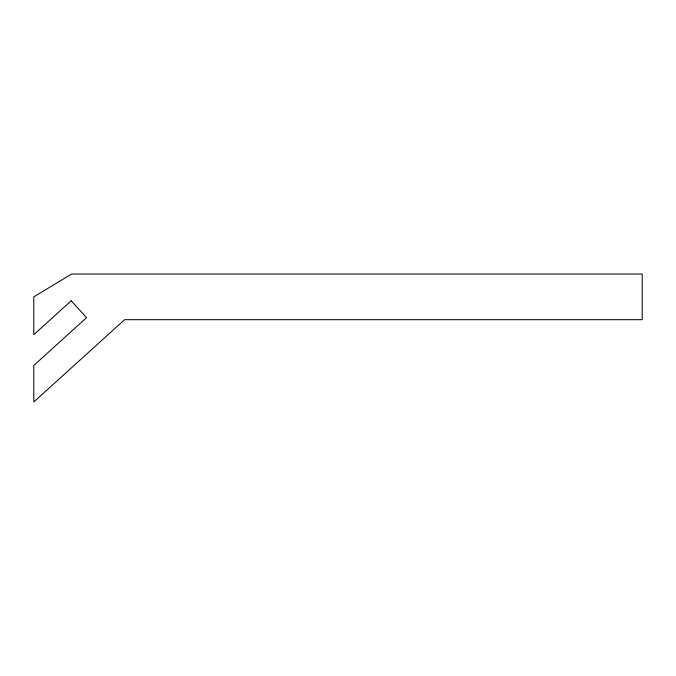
<?xml version="1.0" encoding="UTF-8"?>
<svg xmlns="http://www.w3.org/2000/svg" width="676" height="676" viewBox="0 0 676 676"><rect width="100%" height="100%" fill="white"/><g stroke="black" fill="none" stroke-linecap="round" stroke-linejoin="round"><path stroke-width="1.01" d="M71.208 300.769L33.8 334.688L33.8 296.857L71.521 274.042L642.2 274.042L642.2 319.672L124.629 319.672L33.8 401.958L33.8 365.454L86.528 317.669L71.208 300.769"/></g></svg>
